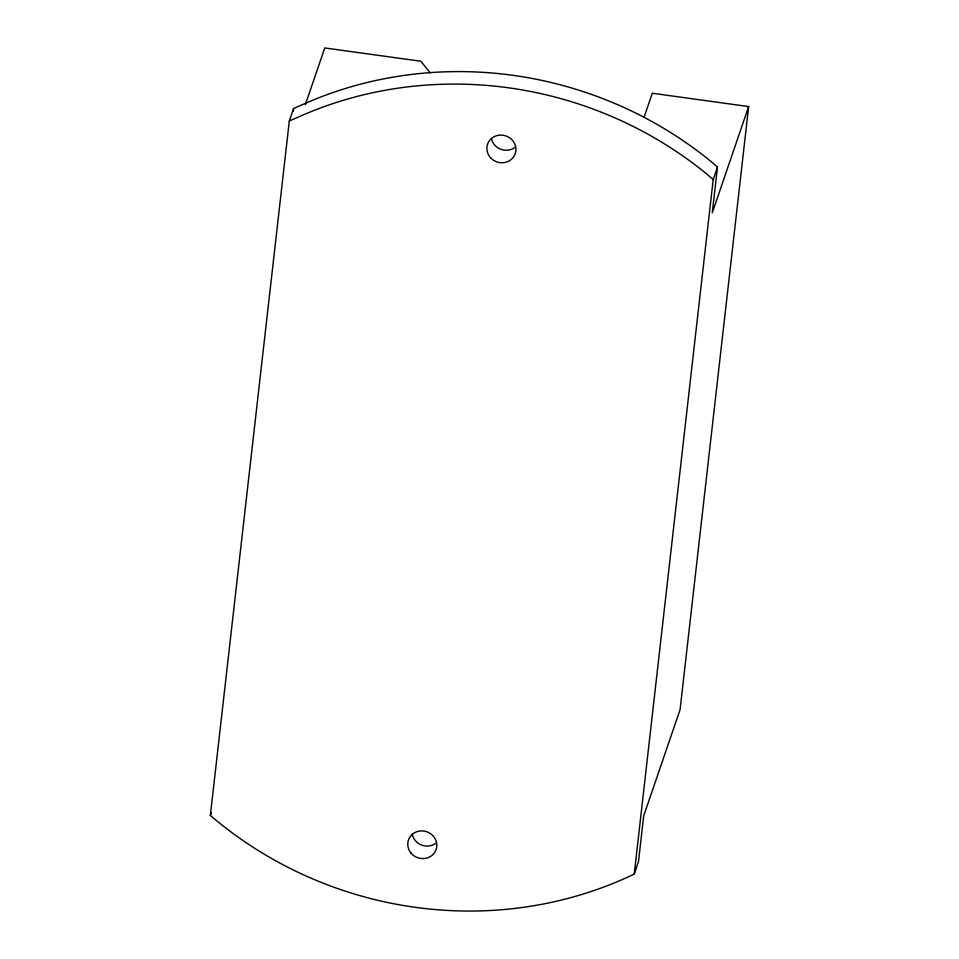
<?xml version="1.0" encoding="UTF-8"?>
<svg xmlns="http://www.w3.org/2000/svg" width="959" height="959" viewBox="0 0 959 959"><rect width="100%" height="100%" fill="white"/><g stroke="black" fill="none" stroke-linecap="round" stroke-linejoin="round"><path stroke-width="1.44" d="M748.655 106.569L680.075 709.66L643.705 815.881L638.514 861.566L634.235 874.069A378.002 355.657 18.9 0 1 210.345 815.438L289.318 120.978L293.598 108.487L301.977 104.843A378.002 355.657 18.9 0 1 711.218 161.663L717.476 167.106L712.285 212.79L748.655 106.569L652.312 93.251L644.076 117.298M293.262 111.436L293.598 108.487M634.235 874.069L713.196 179.609L717.476 167.106M305.37 104.603L324.765 47.95L420.869 61.244L430.171 72.86M210.345 815.438L211.304 812.669M289.318 120.978L297.698 117.334A378.002 355.657 18.9 0 1 706.939 174.166L713.196 179.609M435.686 843.357A14.625 13.762 18.9 0 1 412.214 833.874M515.319 147.135A14.625 13.762 18.9 0 1 491.452 138.683M490.528 157.708A14.625 13.762 18.9 0 0 515.199 153.8A14.625 13.762 18.9 0 0 498.512 135.255A14.625 13.762 18.9 0 0 490.528 157.708M410.967 853.03A14.625 13.762 18.9 0 0 435.842 850.237A14.625 13.762 18.9 0 0 420.054 830.997A14.625 13.762 18.9 0 0 410.967 853.03"/></g></svg>
